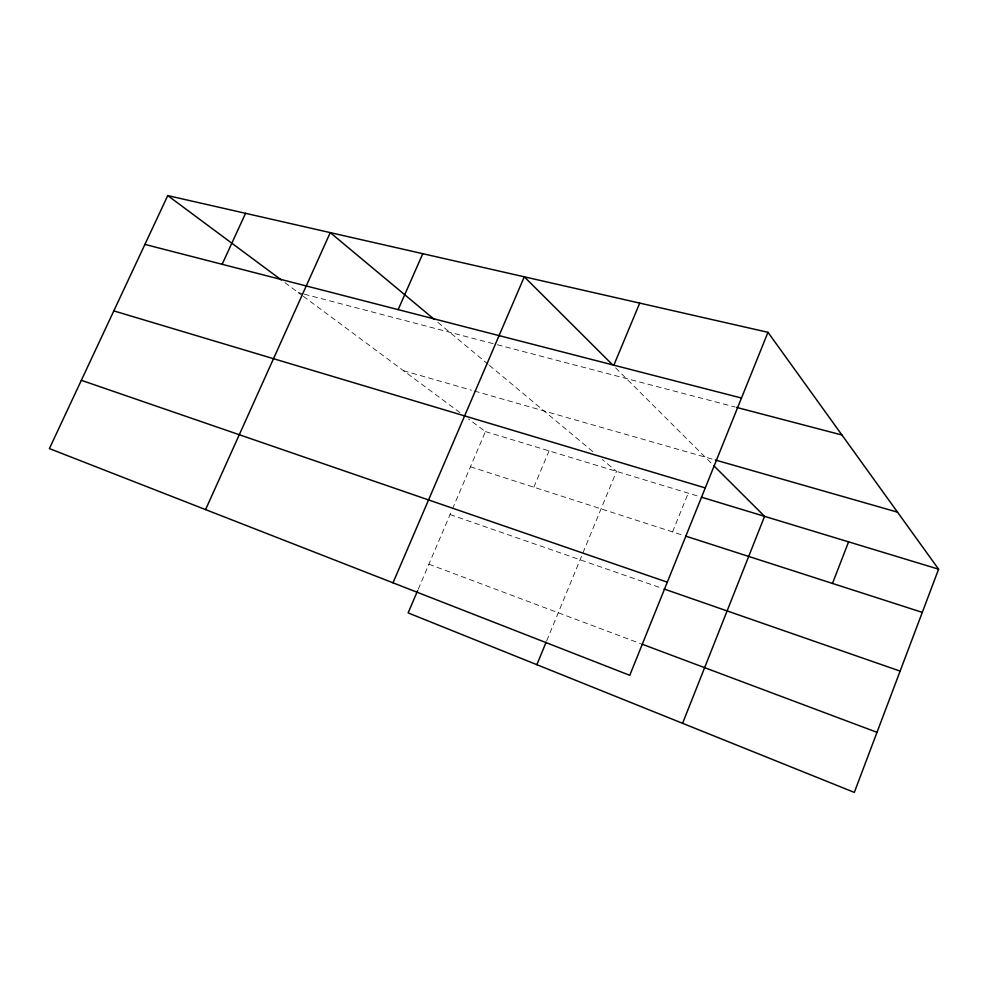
<?xml version="1.0" encoding="UTF-8"?>
<svg xmlns="http://www.w3.org/2000/svg" width="988" height="988" viewBox="0 0 988 988"><rect width="100%" height="100%" fill="white"/><g stroke="black" fill="none" stroke-linecap="round" stroke-linejoin="round"><path stroke-width="0.74" stroke-dasharray="4.94 3.71" d="M672.556 531.902L688.228 493.16M546.685 640.817L616.524 471.375L602.359 459.556M533.829 487.195L549.056 450.886M418.22 589.256L451.874 510.327M452.479 508.919L485.454 431.571L468.448 418.949M298.351 292.609L302.822 293.782M304.304 294.177L495.828 344.343M497.31 344.726L735.22 407.044M403.524 370.722L471.498 390.186M474.462 391.038L713.929 459.605M485.454 431.571L698.504 496.272M470.449 466.768L682.807 535.2M450.083 514.538L661.293 588.021M428.891 564.222L640.508 643.608M284.915 282.63L302.069 295.375M303.304 296.289L459.939 412.626M437.894 322.397L488.208 364.362M489.381 365.338L595.27 453.653M615.61 367.845L712.719 464.644"/><path stroke-width="1.48" d="M767.972 332.314L629.764 675.31L49.4 448.589L167.75 195.599L767.972 332.314L938.6 569.187L854.324 792.401L408.13 612.906L417.628 590.651M832.489 583.439L848.581 541.856M682.585 723.302L764.576 516.341L713.805 465.731M536.855 664.689L546.117 642.225M613.857 365.177L639.718 303.106M393.002 582.809L524.295 276.813L612.387 364.634M398.164 309.627L422.778 253.694M205.59 509.598L330.251 232.612L434.35 319.445M222.139 264.302L245.555 213.322M144.915 244.407L741.494 398.041M736.702 407.439L841.949 435.004M715.398 460.025L897.536 512.167M113.818 310.899L705.271 487.924M701.443 497.174L938.6 569.187M685.734 536.138L922.298 612.375M81.337 380.306L667.295 582.179M664.146 589.021L900.117 671.111M641.941 644.139L877.011 732.318M167.75 195.599L281.247 279.9"/></g></svg>
